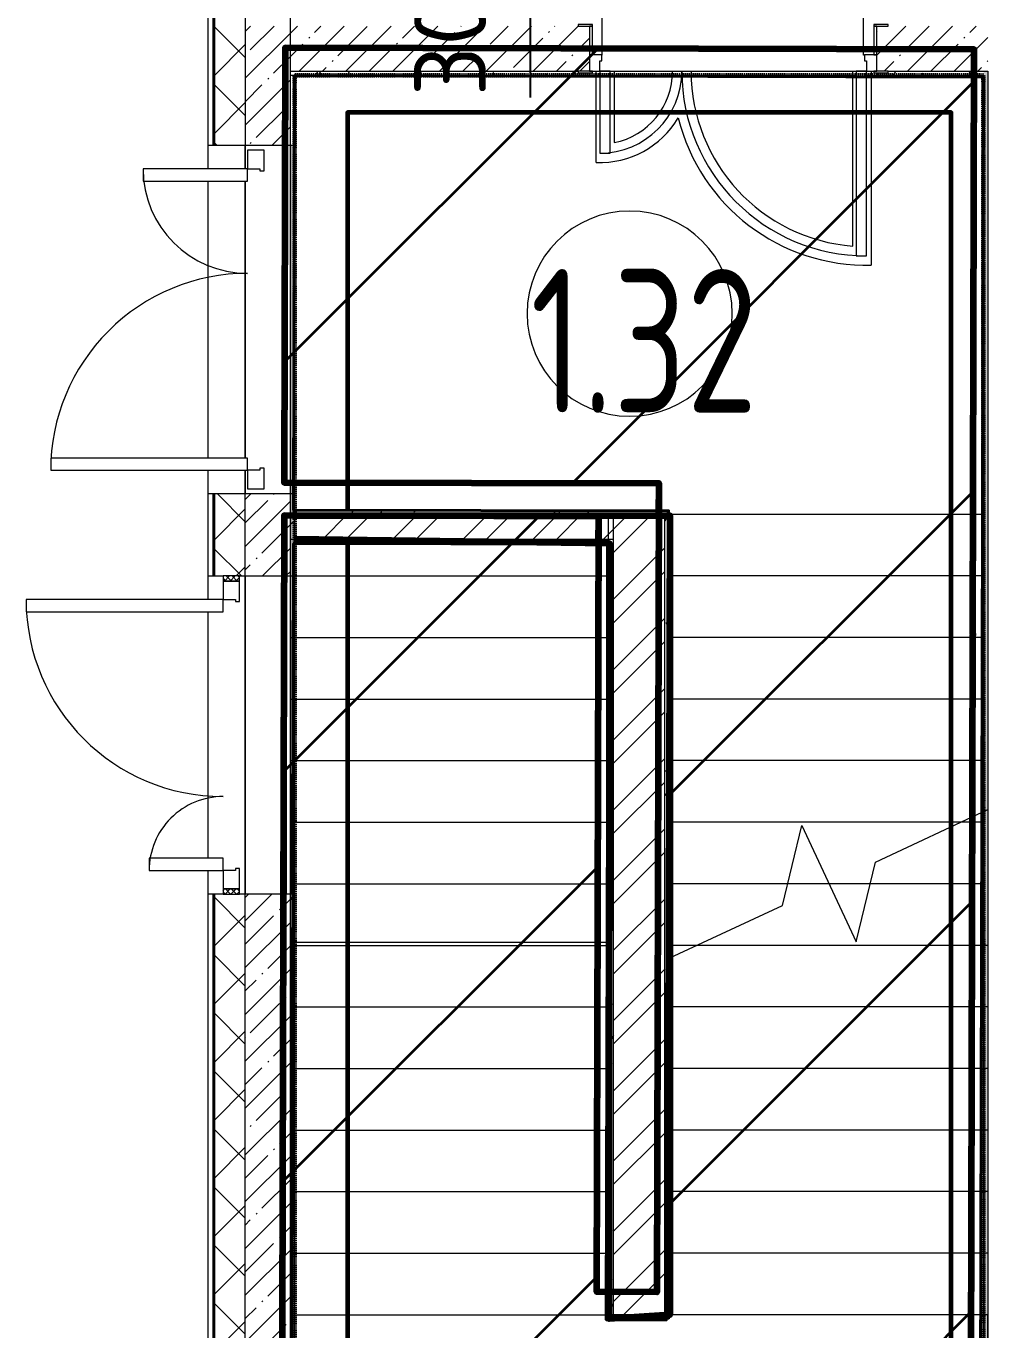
# Model space of a CAD drawing. Header units: millimetres. Extents: x -249154 to 415037, y -45458 to 354837.
# Drawn here: x -1113 to 3575, y 1410 to 7764 of the extents above; entities that cross this region are included whole.
import ezdxf

# ---------------------------------------------------------------- set-up
doc = ezdxf.new("R2010")
doc.units = ezdxf.units.MM
doc.linetypes.add('200_ШТРИХ__ш1_п0_6_', pattern=[320, 200, -120])
doc.linetypes.add('Штрих короткий', pattern=[600, 300, -300])
for name, color, linetype, lineweight in [('0) НЗ Ремонт штукатурка', 6, 'Continuous', 60), ('1) FK13', 152, 'Continuous', 40), ('2)1 штукатурка', 4, 'Continuous', 35), ('3)1 шпаклевка', 4, 'Continuous', 35), ('3.4) Ремонт базовой шпаклевки', 6, 'Continuous', 60), ('3.4) Шп. баз 4 в 525 поз 4838м2', 160, 'Continuous', 140), ('3.4) Шп. фин 4 в 529 поз 11227м2', 6, 'Continuous', 140), ('4) демонтаж НЗ №2', 1, 'Continuous', 35), ('4.1) Дм уборка мусора НЗ 2', 20, 'Continuous', 35), ('5.5) Перег WD5', 3, 'Continuous', 60), ('549 штукатурка гипсом', 40, 'Continuous', 60), ('A-AREA-IDEN', 7, 'Continuous', 9), ('A-DOOR-2', 7, 'Continuous', 5), ('A-DOOR-FRAM-2', 7, 'Continuous', 5), ('A-FLOR', 7, 'Continuous', 9), ('A-WALL', 7, 'Continuous', 5), ('I-WALL', 7, 'Continuous', 5), ('S-STRS', 7, 'Continuous', 9), ('S-STRS-MBND', 7, 'Continuous', 9), ('Оси', 7, 'Continuous', 9)]:
    doc.layers.add(name, color=color, linetype=linetype, lineweight=lineweight)
for name, color, linetype, lineweight, true_color in [('A-DOOR-1', 7, 'Continuous', 5, 0xc0c0c0), ('A-DOOR-FRAM-1', 7, 'Continuous', 5, 0xc0c0c0), ('A-WALL-1', 9, 'Continuous', 5, 0x808080), ('A-WALL-FNSH-1', 9, 'Continuous', 5, 0x808080)]:
    doc.layers.add(name, color=color, linetype=linetype, lineweight=lineweight, true_color=true_color)
doc.styles.add('ISOCPEUR_1', font='isocpeur.ttf', dxfattribs={"height": 350})
doc.styles.add('СПДС', font='ГОСТ тип А.ttf', dxfattribs={"width": 0.9})
doc.dimstyles.new('ISO-2_0_0_9К_Средний_округл2', dxfattribs={"dimscale": 304.8, "dimtxt": 199.196235, "dimasz": 0.492126, "dimexe": 0.393701, "dimexo": 0, "dimgap": 0, "dimtad": 1, "dimdec": 0, "dimrnd": 10, "dimzin": 0, "dimdsep": 46, "dimtxsty": 'ISOCPEUR_1', "dimblk1": 'OBLIQUE', "dimblk2": 'OBLIQUE', "dimsah": 1, "dimcen": 0.09, "dimdle": 0.393701, "dimazin": 0, "dimtfac": 1, "dimtdec": 4, "dimtix": 1, "dimtmove": 0, "dimatfit": 3, "dimfxl": 1, "dimtvp": 1, "dimtolj": 1, "dimtzin": 0, "dimarcsym": 2})
pattern_1 = [(45, (64.7, -136.06), (-114.0493, 114.0493), []), (45, (178.75, -136.06), (-114.0493, 114.0493), [201.612, -40.322, 6.706, -33.617])]
pattern_2 = [(45, (64.7, -136.06), (-171.074, 171.074), []), (45, (178.75, -136.06), (-171.074, 171.074), [])]
pattern_3 = [(0, (64.7, -136.06), (243.84, 60.96), [20.117, -162.763, 20.117, -162.763, -975.36]), (0, (64.7, -136.06), (243.84, 60.96), [-365.76, 20.117, -345.643, 20.117, -162.763, -426.72]), (0, (64.7, -136.06), (243.84, 60.96), [-914.4, 20.117, -101.803, 20.117, -284.683]), (120, (156.14, -105.58), (-174.7129, 180.69163), [20.117, -162.763, 20.117, -162.763, -975.36]), (120, (156.14, -105.58), (-174.7129, 180.69163), [-365.76, 20.117, -345.643, 20.117, -162.763, -426.72]), (120, (156.14, -105.58), (-174.7129, 180.69163), [-914.4, 20.117, -101.803, 20.117, -284.683]), (240, (186.62, 16.34), (-69.1271, -241.65163), [20.117, -162.763, 20.117, -162.763, -975.36]), (240, (186.62, 16.34), (-69.1271, -241.65163), [-365.76, 20.117, -345.643, 20.117, -162.763, -426.72]), (240, (186.62, 16.34), (-69.1271, -241.65163), [-914.4, 20.117, -101.803, 20.117, -284.683])]

# ---------------------------------------------------------------- blocks, each defined once
blk = doc.blocks.new('110_Дверь_СКБ_2Ст - Д-1 Лестничная клетка EIS60-24280000-Объем проектирования 1 этажа')
at = {"layer": 'A-DOOR-1'}
for p, q in [((-637.5, 1010), (-637.5, 110)), ((-587.5, 1010), (-637.5, 1010)), ((-587.5, 110), (-587.5, 1010)), ((662.5, 510), (612.5, 510)), ((612.5, 510), (612.5, 110)), ((662.5, 110), (662.5, 510)), ((-637.5, 110), (-587.5, 110)), ((612.5, 110), (662.5, 110))]:
    blk.add_line(p, q, dxfattribs=at)
for centre, radius, start, end in [((-637.5, 110), 900, 0, 90), ((662.5, 110), 400, 90, 180)]:
    blk.add_arc(centre, radius, start, end, dxfattribs=at)
at = {"layer": 'A-DOOR-FRAM-1'}
for p, q in [((-672.5, 118), (-742.5, 118)), ((-742.5, 118), (-742.5, 110)), ((-742.5, 110), (-672.5, 110)), ((-637.5, 110), (-687.5, 110)), ((-687.5, 110), (-687.5, 30)), ((-672.5, 110), (-672.5, 118)), ((-637.5, 60), (-637.5, 110)), ((662.5, 110), (662.5, 60)), ((712.5, 110), (662.5, 110)), ((767.5, 118), (697.5, 118)), ((697.5, 118), (697.5, 110)), ((697.5, 110), (767.5, 110)), ((712.5, 30), (712.5, 110)), ((767.5, 110), (767.5, 118)), ((-687.5, 30), (-627.5, 30)), ((-672.5, 30), (-687.5, 30)), ((-687.5, 30), (-687.5, -110)), ((-672.5, -110), (-672.5, 30)), ((-627.5, 60), (-637.5, 60)), ((-627.5, 30), (-627.5, 60)), ((662.5, 60), (652.5, 60)), ((652.5, 60), (652.5, 30)), ((652.5, 30), (712.5, 30)), ((712.5, 30), (697.5, 30)), ((697.5, 30), (697.5, -110)), ((712.5, -110), (712.5, 30)), ((-672.5, -110), (-742.5, -110)), ((-742.5, -110), (-742.5, -118)), ((-742.5, -118), (-672.5, -118)), ((-687.5, -110), (-672.5, -110)), ((-672.5, -118), (-672.5, -110)), ((697.5, -110), (712.5, -110)), ((767.5, -110), (697.5, -110)), ((697.5, -110), (697.5, -118)), ((697.5, -118), (767.5, -118)), ((767.5, -118), (767.5, -110))]:
    blk.add_line(p, q, dxfattribs=at)
blk = doc.blocks.new('110_Дверь_СКБ_2Ст_Наружная - ДН-1_л__ Двухстворчатая 1350 х3200 _ЛК_ в свету с верхним остеклением 2-22796854-Объем проектирования 1 этажа')
at = {"layer": 'A-DOOR-1'}
for p, q in [((-715.5, 869), (-715.5, -91)), ((-655.5, 869), (-715.5, 869)), ((-655.5, -91), (-655.5, 869)), ((754.5, 419), (694.5, 419)), ((694.5, 419), (694.5, -91)), ((754.5, -91), (754.5, 419)), ((-715.5, -91), (-655.5, -91)), ((694.5, -91), (754.5, -91))]:
    blk.add_line(p, q, dxfattribs=at)
for centre, radius, start, end in [((-715.5, -91), 960, 0, 90), ((754.5, -91), 510, 90, 180)]:
    blk.add_arc(centre, radius, start, end, dxfattribs=at)
at = {"layer": 'A-DOOR-FRAM-1'}
for p, q in [((-715.5, -91), (-805.5, -91)), ((-805.5, -91), (-805.5, -171)), ((-715.5, -151), (-715.5, -91)), ((754.5, -91), (754.5, -151)), ((844.5, -91), (754.5, -91)), ((844.5, -171), (844.5, -91)), ((-805.5, -171), (-705.5, -171)), ((-705.5, -151), (-715.5, -151)), ((-705.5, -171), (-705.5, -151)), ((754.5, -151), (744.5, -151)), ((744.5, -151), (744.5, -171)), ((744.5, -171), (844.5, -171))]:
    blk.add_line(p, q, dxfattribs=at)
blk = doc.blocks.new('110_Дверь_СКБ_2Ст_Наружная - ДН-3_л__ Двухстворчатая 1200 х3200 из подвала EI30-23666533-Объем проектирования 1 этажа')
at = {"layer": 'A-DOOR-2'}
h = blk.add_hatch(dxfattribs=at)
h.set_pattern_fill('FP_165', color=256, style=0, pattern_type=2)
h.set_pattern_definition([(135, (1526.41, 143.685), (-14.14214, -14.14214), []), (225, (1526.41, 143.685), (14.14214, -14.14214), [])])
h.paths.add_polyline_path([(769.5, -48.4), (771.6, -51), (794.5, -51), (794.5, 29), (769.5, 29), (769.5, -31)])
at = {"layer": 'A-DOOR-FRAM-2'}
h = blk.add_hatch(dxfattribs=at)
h.set_pattern_fill('FP_166', color=256, style=0, pattern_type=2)
h.set_pattern_definition([(45, (-596.384, 143.685), (-14.1421, 14.1421), []), (135, (-596.384, 143.685), (-14.1421, -14.1421), [])])
h.paths.add_polyline_path([(-755.5, 29), (-755.5, -51), (-730.5, -51), (-730.5, 29)])
at = {"layer": 'A-DOOR-1'}
for p, q in [((679.5, 989), (619.5, 989)), ((619.5, 989), (619.5, 29)), ((679.5, 29), (679.5, 989)), ((-640.5, 389), (-640.5, 29)), ((-580.5, 389), (-640.5, 389)), ((-580.5, 29), (-580.5, 389)), ((-640.5, 29), (-580.5, 29)), ((619.5, 29), (679.5, 29))]:
    blk.add_line(p, q, dxfattribs=at)
for centre, radius, start, end in [((679.5, 29), 960, 90, 180), ((-640.5, 29), 360, 0, 90)]:
    blk.add_arc(centre, radius, start, end, dxfattribs=at)
at = {"layer": 'A-DOOR-FRAM-1'}
for p, q in [((-730.5, 29), (-755.5, 29)), ((-755.5, 29), (-755.5, -51)), ((-640.5, 29), (-730.5, 29)), ((-730.5, 29), (-730.5, -51)), ((-730.5, -51), (-730.5, 29)), ((-640.5, -31), (-640.5, 29)), ((679.5, 29), (679.5, -31)), ((769.5, 29), (679.5, 29)), ((769.5, -51), (769.5, 29)), ((794.5, 29), (769.5, 29)), ((769.5, 29), (769.5, -51)), ((794.5, -51), (794.5, 29)), ((-755.5, -51), (-730.5, -51)), ((-730.5, -51), (-630.5, -51)), ((-630.5, -31), (-640.5, -31)), ((-630.5, -51), (-630.5, -31)), ((679.5, -31), (669.5, -31)), ((669.5, -31), (669.5, -51)), ((669.5, -51), (769.5, -51)), ((769.5, -51), (794.5, -51))]:
    blk.add_line(p, q, dxfattribs=at)
blk = doc.blocks.new('Марка_Помещения - Номер-25198446-Объем проектирования 1 этажа')
at = {"layer": 'A-AREA-IDEN'}
for start, end in [(360, 180), (180, 360)]:
    blk.add_arc((0, 0), 2.5, start, end, dxfattribs=at)
blk = doc.blocks.new('_Oblique')
at = {"color": 0, "linetype": 'ByBlock', "lineweight": -2}
blk.add_line((-0.5, -0.5), (0.5, 0.5), dxfattribs=at)
blk = doc.blocks.new('*D2059')
at = {"layer": '5.5) Перег WD5', "color": 0, "lineweight": -2, "transparency": 16777216}
for p, q in [((1033.8, 10763.9), (1464.4, 10763.9)), ((1344.4, 10763.9), (1344.4, 10343.9)), ((609.7, 10463.9), (1464.4, 10463.9)), ((1344.4, 10463.9), (1344.4, 7415.9))]:
    blk.add_line(p, q, dxfattribs=at)
at = {"layer": 'Defpoints', "color": 0, "transparency": 16777216}
for p in [(1033.8, 10763.9), (1344.4, 10763.9), (609.7, 10463.9)]:
    blk.add_point(p, dxfattribs=at)
at = {"layer": '5.5) Перег WD5', "color": 0, "lineweight": -2, "transparency": 16777216, "xscale": 304.8, "yscale": 304.8, "zscale": 304.8}
for p, rotation in [((1344.4, 10763.9), 90), ((1344.4, 10463.9), 270)]:
    blk.add_blockref('_Oblique', p, dxfattribs=dict(at, rotation=rotation))
at = {"layer": '5.5) Перег WD5', "color": 0, "lineweight": 25, "transparency": 16777216, "insert": (778.6, 7421.7), "char_height": 350, "width": 455.087, "attachment_point": 1, "rotation": 90, "line_spacing_factor": 1.149209, "style": 'ISOCPEUR_1'}
blk.add_mtext('\\A1;300', dxfattribs=at)

msp = doc.modelspace()

# ---------------------------------------------------------------- hatches: boundary and pattern name
at = {"layer": '4.1) Дм уборка мусора НЗ 2'}
h = msp.add_hatch(dxfattribs=at)
h.set_pattern_fill('ANSI31', color=1, scale=444)
h.paths.add_polyline_path([(3507.9, 7650.3), (149.9, 7650.3), (145, 5540.1), (1970, 5535.9), (1969.6, 5378), (2024.7, 5378), (2024.7, 1483.9), (1728.7, 1462.9), (1728.7, 1594.4), (1668.7, 1594.6), (1677.6, 5374.5), (144.6, 5378.1), (133.2, 538.2), (3491.3, 538.2), (3501.2, 4797.7)])
at = {"layer": 'A-WALL'}
h = msp.add_hatch(dxfattribs=at)
h.set_pattern_fill('FP_24', color=256, style=0, pattern_type=2)
h.set_pattern_definition([(45, (64.7, -136.06), (-141.4214, 141.4214), []), (135, (64.7, -136.06), (-141.4214, -141.4214), [])])
h.paths.add_polyline_path([(-195.3, -236.1), (-45.3, -236.1), (-45.3, 3533.9), (-195.3, 3533.9), (-195.3, -230.2)])
h.paths.add_polyline_path([(-45.3, 5083.9), (-45.3, 5483.9), (-195.3, 5483.9), (-195.3, 5083.9), (-73.3, 5083.9)])
h.paths.add_polyline_path([(-45.3, 7183.9), (-45.3, 8383.9), (-195.3, 8383.9), (-195.3, 7183.9)])
h.paths.add_polyline_path([(-195.3, 10683.9), (-45.3, 10683.9), (-45.3, 12083.9), (-195.3, 12083.9), (-195.3, 10721.5)])
h.paths.add_polyline_path([(-89.6, 12983.9), (-45.3, 12983.9), (-45.9, 15213.9), (-195.3, 15213.9), (-195.3, 12983.9)])
at = {"layer": 'I-WALL'}
h = msp.add_hatch(dxfattribs=at)
h.set_pattern_fill('FP_1', color=256, style=0, pattern_type=2)
h.set_pattern_definition(pattern_1)
h.paths.add_polyline_path([(-45.3, -236.1), (174.7, -236.1), (174.7, 3533.9), (-45.3, 3533.9), (-45.3, -143.3)])
h.paths.add_polyline_path([(-45.3, 5083.9), (174.7, 5083.9), (174.7, 5483.9), (-45.3, 5483.9), (-45.3, 5156.6)])
h.paths.add_polyline_path([(-45.3, 7183.9), (174.7, 7183.9), (174.7, 7763.9), (-45.3, 7763.9), (-45.3, 7276.5)])
h = msp.add_hatch(dxfattribs=at)
h.set_pattern_fill('FP_1', color=256, style=0, pattern_type=2)
h.set_pattern_definition(pattern_1)
h.paths.add_polyline_path([(3574.7, 7543.9), (3574.7, 7763.9), (3032.9, 7763.9), (3032.9, 7543.9), (3554.7, 7543.9)])
h.paths.add_polyline_path([(773.4, 7543.9), (1632.9, 7543.9), (1632.9, 7763.9), (174.7, 7763.9), (174.7, 7543.9), (194.7, 7543.9)])
h = msp.add_hatch(dxfattribs=at)
h.set_pattern_fill('FP_191', color=256, style=0, pattern_type=2)
h.set_pattern_definition(pattern_3)
h.paths.add_polyline_path([(174.7, 7523.9), (1632.9, 7523.9), (1632.9, 7535.9), (1577.9, 7535.9), (1577.9, 7543.9), (174.7, 7543.9)])
h.paths.add_polyline_path([(3352.3, 7523.9), (3554.7, 7523.9), (3554.7, 7543.9), (3087.9, 7543.9), (3087.9, 7535.9), (3032.9, 7535.9), (3032.9, 7523.9), (3087.9, 7523.9)])
h = msp.add_hatch(dxfattribs=at)
h.set_pattern_fill('FP_191', color=256, style=0, pattern_type=2)
h.set_pattern_definition(pattern_3)
h.paths.add_polyline_path([(174.7, 5403.9), (194.7, 5404.9), (194.7, 5483.9), (174.7, 5483.9), (174.7, 5404.2)])
h.paths.add_polyline_path([(194.7, 7183.9), (194.7, 7522.9), (174.7, 7523.9), (174.7, 7183.9)])
h = msp.add_hatch(dxfattribs=at)
h.set_pattern_fill('FP_191', color=256, style=0, pattern_type=2)
h.set_pattern_definition(pattern_3)
h.paths.add_polyline_path([(3574.7, 3.9), (3572.4, 7541.5), (3554.7, 7522.9), (3555.4, 386.7), (3558.5, 323.9), (3554.7, 323.9), (3554.7, 4.9)])
h.paths.add_polyline_path([(3554.7, 373.9), (3556, 373.9), (3554.7, 386.7)])
h.paths.add_polyline_path([(3554.7, 7523.9), (3574.7, 7543.9), (3554.7, 7543.9), (3554.7, 7541.5)])
h = msp.add_hatch(dxfattribs=at)
h.set_pattern_fill('FP_191', color=256, style=0, pattern_type=2)
h.set_pattern_definition(pattern_3)
h.paths.add_polyline_path([(1749.7, 5383.9), (1999.7, 5383.9), (1999.6, 5403.9), (174.7, 5403.9), (174.7, 5383.9), (773.4, 5383.9)])
h = msp.add_hatch(dxfattribs=at)
h.set_pattern_fill('FP_191', color=256, style=0, pattern_type=2)
h.set_pattern_definition(pattern_3)
h.paths.add_polyline_path([(2019.7, 1483.9), (2019.3, 5403.9), (1999.7, 5403.9), (1999.7, 1483.9)])
h = msp.add_hatch(dxfattribs=at)
h.set_pattern_fill('FP_79', color=256, style=0, pattern_type=2)
h.set_pattern_definition(pattern_2)
h.paths.add_polyline_path([(1749.7, 5263.9), (1749.7, 5383.9), (174.7, 5383.9), (174.7, 5263.9), (773.4, 5263.9)])
h = msp.add_hatch(dxfattribs=at)
h.set_pattern_fill('FP_79', color=256, style=0, pattern_type=2)
h.set_pattern_definition(pattern_2)
h.paths.add_polyline_path([(1999.7, 1483.9), (1999.7, 5383.9), (1749.7, 5383.9), (1749.7, 1483.9), (1805, 1483.9)])
h = msp.add_hatch(dxfattribs=at)
h.set_pattern_fill('FP_191', color=256, style=0, pattern_type=2)
h.set_pattern_definition(pattern_3)
h.paths.add_polyline_path([(174.7, -16.1), (194.7, -16.1), (194.7, 3533.9), (174.7, 3533.9), (174.7, 1483.9)])
h.paths.add_polyline_path([(194.7, 5083.9), (193.7, 5243.9), (174.7, 5263.9), (174.7, 5083.9)])
h.paths.add_polyline_path([(194.7, 5243.9), (194.7, 5263.9), (174.7, 5263.9)])
h = msp.add_hatch(dxfattribs=at)
h.set_pattern_fill('FP_191', color=256, style=0, pattern_type=2)
h.set_pattern_definition(pattern_3)
h.paths.add_polyline_path([(1729.7, 5243.9), (1729.7, 5263.9), (194.7, 5263.9), (195.2, 5243.9), (1716.7, 5243.9)])
h = msp.add_hatch(dxfattribs=at)
h.set_pattern_fill('FP_191', color=256, style=0, pattern_type=2)
h.set_pattern_definition(pattern_3)
h.paths.add_polyline_path([(1749.7, 1483.9), (1749.7, 5263.9), (1729.7, 5242.9), (1729.7, 1483.9)])
h.paths.add_polyline_path([(1729.7, 5243.9), (1749.7, 5263.9), (1729.7, 5263.9), (1729.7, 5254.3)])
h = msp.add_hatch(dxfattribs=at)
h.set_pattern_fill('FP_191', color=256, style=0, pattern_type=2)
h.set_pattern_definition(pattern_3)
h.paths.add_polyline_path([(1805, 1463.9), (2019.7, 1463.9), (2019.7, 1483.9), (1729.7, 1483.9), (1729.7, 1463.9), (1749.8, 1463.9)])

# ---------------------------------------------------------------- linework, layer by layer
at = {"layer": '0) НЗ Ремонт штукатурка', "color": 3, "linetype": '200_ШТРИХ__ш1_п0_6_', "ltscale": 0.03}
msp.add_lwpolyline([(3553.7, 7522.9), (195.7, 7522.9), (195.7, 4.9), (3553.7, 4.9)], close=True, dxfattribs=at)
at = {"layer": '1) FK13', "flags": 128}
msp.add_lwpolyline([(3547, 4662.5), (3548, 4662.5), (3548, 4665), (3547, 4665), (3553.7, 7515.1), (195.7, 7522.9), (190.7, 5404.9), (2015.7, 5400.7), (2006.5, 1458.7), (1714.5, 1459.4), (1723.3, 5239.3), (190.3, 5242.9), (178.1, 5), (2928, -1.5), (3181, -2.1), (3182, 392.9), (3537, 392.1)], close=True, dxfattribs=at)
at = {"layer": '2)1 штукатурка'}
msp.add_lwpolyline([(194.7, 5378), (2023.7, 5378), (2023.7, 1483.9), (1727.7, 1462.9), (1728.7, 5242.9), (194.7, 5263.9)], dxfattribs=at)
at = {"layer": '3)1 шпаклевка', "flags": 128}
msp.add_lwpolyline([(3500.5, 4797.7), (3501.5, 4797.7), (3501.5, 4800.2), (3500.5, 4800.2), (3507.2, 7650.3), (149.2, 7658.1), (144.2, 5540.1), (1969.2, 5535.9), (1959.9, 1593.9), (1667.9, 1594.6), (1676.8, 5374.6), (143.8, 5378.1), (131.5, 140.2), (2881.5, 133.7), (3134.5, 133.1), (3135.4, 528.1), (3490.4, 527.3)], close=True, dxfattribs=at)
at = {"layer": '3.4) Ремонт базовой шпаклевки', "linetype": 'Штрих короткий', "ltscale": 0.01}
msp.add_lwpolyline([(452.6, 5243.9), (452.6, 179.6), (3394.8, 179.6), (3394.8, 7342.7), (452.6, 7342.7), (452.6, 5403.9)], dxfattribs=at)
at = {"layer": '3.4) Шп. баз 4 в 525 поз 4838м2', "flags": 128}
for points in [[(3501.2, 4797.7), (3502.2, 4797.7), (3502.3, 4800.2), (3501.3, 4800.2), (3507.9, 7650.3), (150, 7658.1), (145, 5540.1), (1970, 5535.9), (1969.6, 5378)], [(1677.3, 5243.7), (1677.6, 5374.5), (144.6, 5378.1)], [(1960.7, 1593.9), (1668.7, 1594.6)]]:
    msp.add_lwpolyline(points, dxfattribs=at)
at = {"layer": '3.4) Шп. баз 4 в 525 поз 4838м2'}
for points in [[(195.7, 5378), (2024.7, 5378)], [(1729.7, 5242.9), (195.7, 5263.9)], [(2024.7, 1483.9), (1728.7, 1462.9), (1728.7, 1594.4)]]:
    msp.add_lwpolyline(points, dxfattribs=at)
at = {"layer": '3.4) Шп. фин 4 в 529 поз 11227м2', "flags": 128}
msp.add_lwpolyline([(3501.2, 4797.7), (3502.2, 4797.7), (3502.3, 4800.2), (3501.3, 4800.2), (3507.9, 7650.3), (150, 7658.1), (145, 5540.1), (1970, 5535.9), (1960.7, 1593.9), (1668.7, 1594.6), (1677.6, 5374.5), (144.6, 5378.1), (132.3, 140.2), (2882.3, 133.7), (3135.3, 133.1), (3136.2, 528.1), (3491.2, 527.3)], close=True, dxfattribs=at)
at = {"layer": '3.4) Шп. фин 4 в 529 поз 11227м2'}
msp.add_lwpolyline([(195.7, 5378), (2024.7, 5378), (2024.7, 1483.9), (1728.7, 1462.9), (1729.7, 5242.9), (195.7, 5263.9)], dxfattribs=at)
at = {"layer": '4) демонтаж НЗ №2', "flags": 128}
msp.add_lwpolyline([(3501.2, 4797.7), (3502.2, 4797.7), (3502.3, 4800.2), (3501.3, 4800.2), (3507.9, 7650.3), (150, 7658.1), (145, 5540.1), (1970, 5535.9), (1960.7, 1593.9), (1668.7, 1594.6), (1677.6, 5374.5), (144.6, 5378.1), (132.3, 140.2), (2882.3, 133.7), (3135.3, 133.1), (3136.2, 528.1), (3491.2, 527.3)], close=True, dxfattribs=at)
at = {"layer": '4) демонтаж НЗ №2'}
msp.add_lwpolyline([(195.7, 5378), (2024.7, 5378), (2024.7, 1483.9), (1728.7, 1462.9), (1729.7, 5242.9), (195.7, 5263.9)], dxfattribs=at)
at = {"layer": '549 штукатурка гипсом', "ltscale": 0.01}
msp.add_lwpolyline([(452.6, 5243.9), (452.6, 179.6), (3394.8, 179.6), (3394.8, 7342.7), (452.6, 7342.7), (452.6, 5403.9)], dxfattribs=at)
at = {"layer": 'A-FLOR'}
for p, q in [((1693.2, 8172.2), (1693.2, 7622.2)), ((2968.5, 7622.2), (2968.5, 8172.2)), ((2972.9, 7622.2), (2968.5, 7622.2)), ((194.7, 7523.9), (1682.9, 7523.9)), ((194.7, 7522.9), (194.7, 5404.9)), ((1666, 7099.3), (1666, 7543.9)), ((1682.9, 7544.6), (1753, 7544.6)), ((1682.9, 7543.9), (2965.3, 7543.9)), ((1732.9, 7523.9), (2932.9, 7523.9)), ((1753, 7544.6), (1753, 7195.9)), ((2037.9, 7543.9), (2127.9, 7543.9)), ((2916.3, 6691.5), (2916.3, 7544.6)), ((2916.3, 7544.6), (2982.9, 7544.6)), ((2982.9, 7523.9), (3004.1, 7523.9)), ((3006.3, 7543.9), (3006.3, 6599.2)), ((3006.3, 7523.9), (3554.7, 7523.9)), ((3554.7, 5383.9), (2019.7, 5383.9)), ((195.2, 3298.9), (195.2, 5243.4)), ((195.2, 5243.4), (1730.2, 5243.4)), ((154.7, 5083.9), (154.7, 3533.9)), ((195.2, 3298.9), (1729.7, 3298.9))]:
    msp.add_line(p, q, dxfattribs=at)
for centre, radius, start, end in [((1682.9, 7543.9), 355, 281.38448, 360), ((1682.9, 7543.9), 355, 281.38448, 360), ((2982.9, 7543.9), 855, 180, 265.5304), ((2982.9, 7543.9), 855, 180, 265.5304), ((1682.9, 7543.9), 445, 267.81908, 329.31464), ((1682.9, 7543.9), 445, 267.81908, 329.31464), ((2982.9, 7543.9), 945, 193.90489, 271.41706), ((2982.9, 7543.9), 945, 193.90489, 271.41706)]:
    msp.add_arc(centre, radius, start, end, dxfattribs=at)
at = {"layer": 'A-WALL'}
for p, q in [((-225.3, 7068.9), (-225.3, 15243.9)), ((-198.3, 8383.9), (-198.3, 7183.9)), ((-195.3, 8383.9), (-195.3, 7183.9)), ((-45.3, 8383.9), (-45.3, 7183.9)), ((174.7, 7543.9), (1577.9, 7543.9)), ((174.7, 7523.9), (194.7, 7523.9)), ((3087.9, 7543.9), (3574.7, 7543.9)), ((-225.3, 7183.9), (-203.3, 7183.9)), ((-45.3, 7183.9), (-45.3, 7068.9)), ((-225.3, 5658.9), (-225.3, 7008.9)), ((-45.3, 7008.9), (-45.3, 5658.9)), ((-225.3, 4968.9), (-225.3, 5598.9)), ((-45.3, 5598.9), (-45.3, 5483.9)), ((-203.3, 5483.9), (-225.3, 5483.9)), ((-198.3, 5483.9), (-198.3, 5083.9)), ((-195.3, 5483.9), (-195.3, 5083.9)), ((-45.3, 5083.9), (-45.3, 5483.9)), ((194.7, 5403.9), (1999.7, 5403.9)), ((1749.7, 1483.9), (1749.7, 5383.9)), ((1999.7, 1483.9), (1999.7, 5383.9)), ((194.7, 5243.9), (1729.7, 5243.9)), ((1729.7, 1463.9), (1729.7, 5242.9)), ((-225.3, 5083.9), (-203.3, 5083.9)), ((-45.3, 5083.9), (-45.3, 3533.9)), ((-225.3, 3708.9), (-225.3, 4908.9)), ((-225.3, -416.1), (-225.3, 3648.9)), ((-203.3, 3533.9), (-225.3, 3533.9)), ((-198.3, 3533.9), (-198.3, -389.1)), ((-195.3, 3533.9), (-195.3, -386.1)), ((-45.3, -236.1), (-45.3, 3533.9)), ((194.7, 3.9), (194.7, 3533.9)), ((1749.7, 1483.9), (1999.7, 1483.9))]:
    msp.add_line(p, q, dxfattribs=at)
at = {"layer": 'A-WALL-1'}
for p, q in [((174.7, 7183.9), (174.7, 7543.9)), ((1632.9, 7523.9), (1632.9, 7535.9)), ((3032.9, 7535.9), (3032.9, 7523.9)), ((3554.7, 7523.9), (3554.7, 4.9)), ((3574.7, 7543.9), (3574.7, -16.1)), ((-195.3, 7183.9), (194.7, 7183.9)), ((194.7, 5483.9), (-195.3, 5483.9)), ((174.7, 5483.9), (174.7, 5083.9)), ((2019.7, 1463.9), (2019.7, 5403.9)), ((1999.7, 5383.9), (174.7, 5383.9)), ((174.7, 5263.9), (1749.7, 5263.9)), ((-195.3, 5083.9), (-153.3, 5083.9)), ((-73.3, 5083.9), (194.7, 5083.9)), ((-153.3, 3533.9), (-195.3, 3533.9)), ((194.7, 3533.9), (-73.3, 3533.9)), ((174.7, -16.1), (174.7, 3533.9)), ((1729.7, 1463.9), (2019.7, 1463.9))]:
    msp.add_line(p, q, dxfattribs=at)
at = {"layer": 'A-WALL-FNSH-1'}
for p, q in [((-203.3, 8383.9), (-203.3, 7183.9)), ((195.7, 7183.9), (195.7, 7522.9)), ((195.7, 7522.9), (1632.9, 7522.9)), ((1632.9, 7522.9), (1632.9, 7523.9)), ((3032.9, 7523.9), (3032.9, 7522.9)), ((3032.9, 7522.9), (3553.7, 7522.9)), ((-203.3, 7183.9), (-195.3, 7183.9)), ((194.7, 7183.9), (195.7, 7183.9)), ((-195.3, 5483.9), (-203.3, 5483.9)), ((-203.3, 5483.9), (-203.3, 5083.9)), ((195.7, 5483.9), (194.7, 5483.9)), ((194.7, 5404.9), (194.7, 5083.9)), ((2020.7, 5404.9), (194.7, 5404.9)), ((195.7, 5243.9), (195.7, 5403.9)), ((1999.7, 5403.9), (2019.7, 5403.9)), ((194.7, 5242.9), (1728.7, 5242.9)), ((3554.7, 5151.4), (3553.7, 5151.4)), ((3553.7, 5151.4), (3553.7, 2854)), ((3553.7, 5149), (3554.7, 5149)), ((-203.3, 5083.9), (-195.3, 5083.9)), ((194.7, 5083.9), (195.7, 5083.9)), ((-195.3, 3533.9), (-203.3, 3533.9)), ((-203.3, 3533.9), (-203.3, -394.1)), ((195.7, 3533.9), (194.7, 3533.9)), ((3553.7, 2854), (3554.7, 2854)), ((3554.7, 2845.2), (3553.7, 2845.2)), ((3553.7, 2845.2), (3553.7, 398.9))]:
    msp.add_line(p, q, dxfattribs=at)
at = {"layer": 'I-WALL'}
for p, q in [((194.7, 7523.9), (194.7, 7522.9)), ((195.7, 7522.9), (194.7, 7522.9)), ((3553.7, 5151.4), (3553.7, 7523.9)), ((3553.7, 7523.4), (3554.7, 7523.4)), ((3554.7, 7522.9), (3553.7, 7522.9)), ((-45.3, 7068.9), (-45.3, 7183.9)), ((174.7, 7183.9), (174.7, 5483.9)), ((-45.3, 5658.9), (-45.3, 7008.9)), ((3553.7, 5889.3), (3554.7, 5889.3)), ((-45.3, 5483.9), (-45.3, 5598.9)), ((195.7, 5483.9), (195.7, 5403.9)), ((2020.7, 5404.9), (2020.7, 1462.9)), ((195.7, 5243.9), (195.7, 5083.9)), ((1728.7, 1462.9), (1728.7, 5242.9)), ((1729.7, 5242.9), (1729.7, 5243.9)), ((-45.3, 3533.9), (-45.3, 5083.9)), ((174.7, 5083.9), (174.7, 3533.9)), ((195.7, 3533.9), (195.7, 4.9)), ((3553.7, 2845.2), (3553.7, 2854)), ((2020.7, 1462.9), (1728.7, 1462.9))]:
    msp.add_line(p, q, dxfattribs=at)
at = {"layer": 'S-STRS'}
for p, q in [((3554.7, 5383.9), (2024.7, 5383.9)), ((2024.7, 5383.9), (2024.7, 5083.9)), ((3554.7, 5383.9), (2024.7, 5383.9)), ((195.7, 5242.9), (195.7, 3298.9)), ((1728.7, 5242.9), (195.7, 5242.9)), ((1728.7, 3298.9), (1728.7, 5242.9)), ((2024.7, 5083.9), (2024.7, 4783.9)), ((3554.7, 5083.9), (2024.7, 5083.9)), ((3554.7, 5083.9), (2024.7, 5083.9)), ((2024.7, 4783.9), (2024.7, 4483.9)), ((3554.7, 4783.9), (2024.7, 4783.9)), ((3554.7, 4783.9), (2024.7, 4783.9)), ((2024.7, 4483.9), (2024.7, 4183.9)), ((3554.7, 4483.9), (2024.7, 4483.9)), ((3554.7, 4483.9), (2024.7, 4483.9)), ((2024.7, 4183.9), (2024.7, 3883.9)), ((3554.7, 4183.9), (2024.7, 4183.9)), ((3554.7, 4183.9), (2024.7, 4183.9)), ((2024.7, 3883.9), (2024.7, 3583.9)), ((3443.1, 3883.9), (2024.7, 3883.9)), ((3443.1, 3883.9), (2024.7, 3883.9)), ((3554.7, 3883.9), (3443.1, 3883.9)), ((3554.7, 3883.9), (3443.1, 3883.9)), ((2024.7, 3583.9), (2024.7, 3283.9)), ((2598.8, 3583.9), (2024.7, 3583.9)), ((2598.8, 3583.9), (2024.7, 3583.9)), ((2799.7, 3583.9), (2598.8, 3583.9)), ((2799.7, 3583.9), (2598.8, 3583.9)), ((3000.6, 3583.9), (2799.7, 3583.9)), ((3000.6, 3583.9), (2799.7, 3583.9)), ((3554.7, 3583.9), (3000.6, 3583.9)), ((3554.7, 3583.9), (3000.6, 3583.9)), ((194.7, 3283.9), (1724.7, 3283.9)), ((194.7, 3283.9), (1724.7, 3283.9)), ((195.7, 3298.9), (195.7, 3283.9)), ((1724.7, 3283.9), (1728.7, 3283.9)), ((1724.7, 2983.9), (1724.7, 3283.9)), ((1728.7, 3283.9), (1728.7, 3298.9)), ((2024.7, 3283.9), (2024.7, 3222.5)), ((2156.3, 3283.9), (2024.7, 3283.9)), ((2156.3, 3283.9), (2024.7, 3283.9)), ((3554.7, 3283.9), (2156.3, 3283.9)), ((3554.7, 3283.9), (2156.3, 3283.9)), ((2024.7, 3222.5), (2024.7, 2983.9)), ((194.7, 2983.9), (1724.7, 2983.9)), ((194.7, 2983.9), (1724.7, 2983.9)), ((1724.7, 2683.9), (1724.7, 2983.9)), ((2024.7, 2983.9), (2024.7, 2683.9)), ((3554.7, 2983.9), (2024.7, 2983.9)), ((3554.7, 2983.9), (2024.7, 2983.9)), ((194.7, 2683.9), (1724.7, 2683.9)), ((194.7, 2683.9), (1724.7, 2683.9)), ((1724.7, 2383.9), (1724.7, 2683.9)), ((2024.7, 2683.9), (2024.7, 2383.9)), ((3554.7, 2683.9), (2024.7, 2683.9)), ((3554.7, 2683.9), (2024.7, 2683.9)), ((194.7, 2383.9), (1724.7, 2383.9)), ((194.7, 2383.9), (1724.7, 2383.9)), ((1724.7, 2083.9), (1724.7, 2383.9)), ((2024.7, 2383.9), (2024.7, 2083.9)), ((3554.7, 2383.9), (2024.7, 2383.9)), ((3554.7, 2383.9), (2024.7, 2383.9)), ((194.7, 2083.9), (1724.7, 2083.9)), ((194.7, 2083.9), (1724.7, 2083.9)), ((1724.7, 1783.9), (1724.7, 2083.9)), ((2024.7, 2083.9), (2024.7, 1783.9)), ((3554.7, 2083.9), (2024.7, 2083.9)), ((3554.7, 2083.9), (2024.7, 2083.9)), ((194.7, 1783.9), (1724.7, 1783.9)), ((194.7, 1783.9), (1724.7, 1783.9)), ((1724.7, 1483.9), (1724.7, 1783.9)), ((2024.7, 1783.9), (2024.7, 1483.9)), ((3554.7, 1783.9), (2024.7, 1783.9)), ((3554.7, 1783.9), (2024.7, 1783.9)), ((194.7, 1483.9), (1724.7, 1483.9)), ((194.7, 1483.9), (1724.7, 1483.9)), ((1729.7, 1483.9), (1724.7, 1483.9)), ((2024.7, 1483.9), (2019.7, 1483.9)), ((3554.7, 1483.9), (2024.7, 1483.9)), ((3554.7, 1483.9), (2024.7, 1483.9))]:
    msp.add_line(p, q, dxfattribs=at)
at = {"layer": 'S-STRS-MBND'}
for p, q in [((174.7, 5383.9), (1724.7, 5383.9)), ((174.7, 1483.9), (174.7, 5383.9)), ((1724.7, 1483.9), (1724.7, 5383.9)), ((174.7, 5083.9), (1724.7, 5083.9)), ((174.7, 5083.9), (1724.7, 5083.9)), ((174.7, 4783.9), (1724.7, 4783.9)), ((174.7, 4783.9), (1724.7, 4783.9)), ((174.7, 4483.9), (1724.7, 4483.9)), ((174.7, 4483.9), (1724.7, 4483.9)), ((174.7, 4183.9), (1724.7, 4183.9)), ((174.7, 4183.9), (1724.7, 4183.9)), ((3026.3, 3689.6), (3574.7, 3945.3)), ((174.7, 3883.9), (1724.7, 3883.9)), ((174.7, 3883.9), (1724.7, 3883.9)), ((3554.7, 3883.9), (3443.1, 3883.9)), ((3554.7, 3883.9), (3443.1, 3883.9)), ((2573.1, 3478.3), (2667.6, 3867.2)), ((2667.6, 3867.2), (2931.8, 3300.7)), ((2931.8, 3300.7), (3026.3, 3689.6)), ((174.7, 3583.9), (1724.7, 3583.9)), ((174.7, 3583.9), (1724.7, 3583.9)), ((2799.7, 3583.9), (2598.8, 3583.9)), ((2799.7, 3583.9), (2598.8, 3583.9)), ((3554.7, 3583.9), (3000.6, 3583.9)), ((3554.7, 3583.9), (3000.6, 3583.9)), ((2024.7, 3222.5), (2573.1, 3478.3)), ((174.7, 3283.9), (1724.7, 3283.9)), ((174.7, 3283.9), (1724.7, 3283.9)), ((3574.7, 3283.9), (2156.3, 3283.9)), ((3574.7, 3283.9), (2156.3, 3283.9)), ((3574.7, 3283.9), (3574.7, 1483.9)), ((2024.7, 3222.5), (2024.7, 1483.9)), ((174.7, 2983.9), (1724.7, 2983.9)), ((174.7, 2983.9), (1724.7, 2983.9)), ((3574.7, 2983.9), (2024.7, 2983.9)), ((3574.7, 2983.9), (2024.7, 2983.9)), ((174.7, 2683.9), (1724.7, 2683.9)), ((174.7, 2683.9), (1724.7, 2683.9)), ((3574.7, 2683.9), (2024.7, 2683.9)), ((3574.7, 2683.9), (2024.7, 2683.9)), ((174.7, 2383.9), (1724.7, 2383.9)), ((174.7, 2383.9), (1724.7, 2383.9)), ((3574.7, 2383.9), (2024.7, 2383.9)), ((3574.7, 2383.9), (2024.7, 2383.9)), ((174.7, 2083.9), (1724.7, 2083.9)), ((174.7, 2083.9), (1724.7, 2083.9)), ((3574.7, 2083.9), (2024.7, 2083.9)), ((3574.7, 2083.9), (2024.7, 2083.9)), ((174.7, 1783.9), (1724.7, 1783.9)), ((174.7, 1783.9), (1724.7, 1783.9)), ((3574.7, 1783.9), (2024.7, 1783.9)), ((3574.7, 1783.9), (2024.7, 1783.9)), ((174.7, 1483.9), (174.7, -16.1)), ((174.7, 1483.9), (1724.7, 1483.9)), ((174.7, 1483.9), (1724.7, 1483.9)), ((2024.7, 1483.9), (1724.7, 1483.9)), ((3574.7, 1483.9), (2024.7, 1483.9)), ((3574.7, 1483.9), (2024.7, 1483.9)), ((3574.7, -16.1), (3574.7, 1483.9))]:
    msp.add_line(p, q, dxfattribs=at)
at = {"layer": 'Оси'}
msp.add_lwpolyline([(174.7, -2042.3), (174.7, 2957.7), (174.7, 10243.9), (174.7, 15243.9)], dxfattribs=at)

# ---------------------------------------------------------------- block references
at = {"layer": 'A-AREA-IDEN', "xscale": 199.9999999999999, "yscale": 199.9999999999999, "zscale": 199.9999999999999}
msp.add_blockref('Марка_Помещения - Номер-25198446-Объем проектирования 1 этажа', (1828.6, 6362.6), dxfattribs=at)
at = {"layer": 'A-DOOR-1'}
for name, p, rotation in [('110_Дверь_СКБ_2Ст - Д-1 Лестничная клетка EIS60-24280000-Объем проектирования 1 этажа', (2345.4, 7653.9), 180), ('110_Дверь_СКБ_2Ст_Наружная - ДН-1_л__ Двухстворчатая 1350 х3200 _ЛК_ в свету с верхним остеклением 2-22796854-Объем проектирования 1 этажа', (-124.3, 6314.4), 89.99999999999991), ('110_Дверь_СКБ_2Ст_Наружная - ДН-3_л__ Двухстворчатая 1200 х3200 из подвала EI30-23666533-Объем проектирования 1 этажа', (-124.3, 4289.4), 89.99999999999991)]:
    msp.add_blockref(name, p, dxfattribs=dict(at, rotation=rotation))

# ---------------------------------------------------------------- texts
at = {"layer": 'A-AREA-IDEN', "insert": (1344.9, 6579.7), "char_height": 700, "width": 1212.151, "attachment_point": 1, "style": 'СПДС'}
msp.add_mtext('1.32', dxfattribs=at)

# ---------------------------------------------------------------- dimensions: what is measured, and where the dimension line sits
at = {"layer": '5.5) Перег WD5', "color": 18, "lineweight": 25, "true_color": 0x000000}
dim = msp.add_linear_dim(base=(1344.4, 10763.9), p1=(609.7, 10463.9), p2=(1033.8, 10763.9), angle=90, dimstyle='ISO-2_0_0_9К_Средний_округл2', override={"dimasz": 1, "dimpost": '<>', "dimtxsty": 'ISOCPEUR_1', "dimfxl": 519.465109}, dxfattribs=at)
dim.commit()
dim.dimension.update_dxf_attribs({"geometry": '*D2059', "text_midpoint": (1011.9, 7415.9), "dimtype": 160, "text_rotation": 90})

doc.saveas('drawing.dxf')
